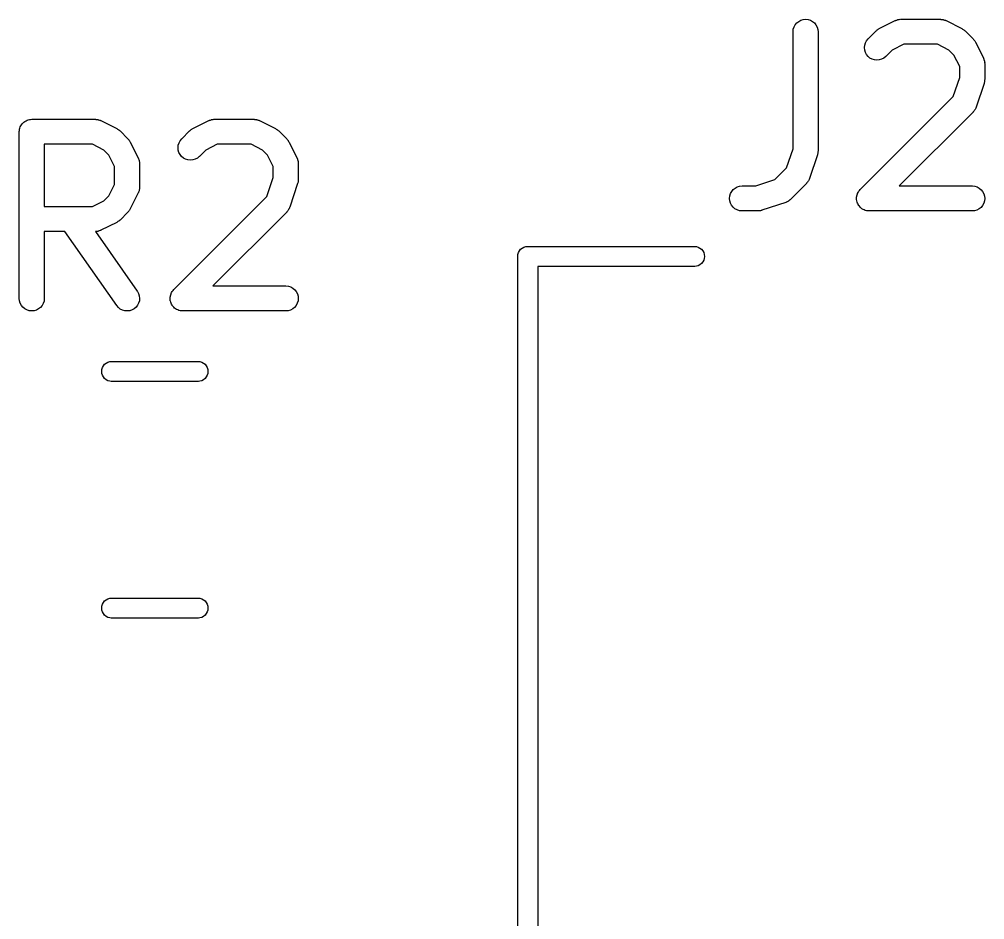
# Model space of a CAD drawing. Extents: x 85.9 to 159.2, y -122.9 to -78.6.
# Drawn here: x 107.95 to 113.74, y -88.98 to -83.58 of the extents above; entities that cross this region are included whole.
import ezdxf

# ---------------------------------------------------------------- set-up
doc = ezdxf.new("R2010")
doc.units = 0
doc.header["$MEASUREMENT"] = 0
doc.layers.add('BLACK', color=7, linetype='CONTINUOUS')

msp = doc.modelspace()

# ---------------------------------------------------------------- linework, layer by layer
at = {"layer": 'BLACK', "linetype": 'CONTINUOUS'}
for p, q in [((112.614, -83.5988), (112.626, -83.5896)), ((112.626, -83.5896), (112.639, -83.5828)), ((112.639, -83.5828), (112.653, -83.5787)), ((112.653, -83.5787), (112.667, -83.5774)), ((112.667, -83.5774), (112.682, -83.5789)), ((112.682, -83.5789), (112.696, -83.5832)), ((112.696, -83.5832), (112.709, -83.5902)), ((112.709, -83.5902), (112.72, -83.5995)), ((113.109, -83.6329), (113.205, -83.5853)), ((113.205, -83.5848), (113.208, -83.5841)), ((113.205, -83.5853), (113.205, -83.5848)), ((113.208, -83.5841), (113.21, -83.583)), ((113.21, -83.583), (113.214, -83.5816)), ((113.214, -83.5816), (113.219, -83.5798)), ((113.219, -83.5798), (113.221, -83.5794)), ((113.221, -83.5794), (113.224, -83.5788)), ((113.224, -83.5788), (113.229, -83.5783)), ((113.229, -83.5783), (113.234, -83.5775)), ((113.234, -83.5775), (113.236, -83.5776)), ((113.236, -83.5776), (113.238, -83.5774)), ((113.238, -83.5774), (113.476, -83.5774)), ((113.476, -83.5774), (113.477, -83.5774)), ((113.477, -83.5774), (113.479, -83.5776)), ((113.479, -83.5776), (113.482, -83.5776)), ((113.482, -83.5776), (113.487, -83.5784)), ((113.487, -83.5784), (113.492, -83.579)), ((113.492, -83.579), (113.494, -83.5797)), ((113.494, -83.5797), (113.496, -83.5801)), ((113.496, -83.5801), (113.501, -83.5819)), ((113.501, -83.5819), (113.506, -83.5834)), ((113.506, -83.5834), (113.508, -83.5845)), ((113.508, -83.5845), (113.51, -83.5853)), ((113.51, -83.5853), (113.605, -83.6329)), ((112.592, -83.6513), (112.593, -83.6368)), ((112.593, -83.6368), (112.598, -83.6228)), ((112.598, -83.6228), (112.605, -83.61)), ((112.605, -83.61), (112.614, -83.5988)), ((112.72, -83.5995), (112.729, -83.6109)), ((112.729, -83.6109), (112.736, -83.6238)), ((112.736, -83.6238), (112.74, -83.6378)), ((112.74, -83.6378), (112.742, -83.6524)), ((113.042, -83.6946), (113.09, -83.647)), ((113.09, -83.647), (113.091, -83.6462)), ((113.091, -83.6462), (113.094, -83.6436)), ((113.094, -83.6436), (113.097, -83.6407)), ((113.097, -83.6407), (113.1, -83.639)), ((113.1, -83.639), (113.102, -83.6371)), ((113.102, -83.6371), (113.106, -83.6352)), ((113.106, -83.6352), (113.109, -83.6329)), ((113.605, -83.6329), (113.606, -83.6334)), ((113.606, -83.6334), (113.609, -83.6357)), ((113.609, -83.6357), (113.613, -83.6377)), ((113.613, -83.6377), (113.616, -83.6397)), ((113.616, -83.6397), (113.618, -83.6414)), ((113.618, -83.6414), (113.621, -83.6443)), ((113.621, -83.6443), (113.624, -83.647)), ((113.624, -83.647), (113.672, -83.6946)), ((112.592, -83.6524), (112.592, -83.6513)), ((112.592, -84.3545), (112.592, -83.6524)), ((112.742, -83.6524), (112.742, -84.3667)), ((113.026, -83.7188), (113.033, -83.7059)), ((113.033, -83.7059), (113.042, -83.6946)), ((113.672, -83.6946), (113.673, -83.6953)), ((113.673, -83.6953), (113.675, -83.6986)), ((113.675, -83.6986), (113.678, -83.7017)), ((113.678, -83.7017), (113.68, -83.7043)), ((113.68, -83.7043), (113.682, -83.7068)), ((113.682, -83.7068), (113.684, -83.7105)), ((113.02, -83.7474), (113.022, -83.7328)), ((113.022, -83.7619), (113.02, -83.7474)), ((113.022, -83.7328), (113.026, -83.7188)), ((113.026, -83.776), (113.022, -83.7619)), ((113.187, -83.7616), (113.148, -83.8007)), ((113.256, -83.7274), (113.187, -83.7616)), ((113.458, -83.7274), (113.256, -83.7274)), ((113.527, -83.7616), (113.458, -83.7274)), ((113.557, -83.792), (113.527, -83.7616)), ((113.684, -83.7105), (113.686, -83.7141)), ((113.686, -83.7141), (113.734, -83.8093)), ((113.033, -83.7889), (113.026, -83.776)), ((113.042, -83.8003), (113.033, -83.7889)), ((113.053, -83.8097), (113.042, -83.8003)), ((113.066, -83.8167), (113.053, -83.8097)), ((113.08, -83.821), (113.066, -83.8167)), ((113.094, -83.8226), (113.08, -83.821)), ((113.109, -83.8213), (113.094, -83.8226)), ((113.123, -83.8173), (113.109, -83.8213)), ((113.136, -83.8105), (113.123, -83.8173)), ((113.148, -83.8014), (113.136, -83.8105)), ((113.148, -83.8007), (113.148, -83.8014)), ((113.592, -83.8606), (113.557, -83.792)), ((113.734, -83.8093), (113.734, -83.8103)), ((113.734, -83.8103), (113.735, -83.8123)), ((113.735, -83.8123), (113.736, -83.8143)), ((113.736, -83.8143), (113.737, -83.8192)), ((113.737, -83.8192), (113.739, -83.824)), ((113.739, -83.824), (113.74, -83.8262)), ((113.592, -83.9259), (113.592, -83.8606)), ((113.74, -83.8262), (113.74, -83.8283)), ((113.74, -83.8283), (113.741, -83.8334)), ((113.741, -83.8334), (113.742, -83.8385)), ((113.742, -83.8385), (113.741, -83.8407)), ((113.741, -83.8407), (113.742, -83.8429)), ((113.742, -83.8429), (113.742, -83.9381)), ((113.553, -84.0404), (113.592, -83.9259)), ((113.742, -83.9391), (113.741, -83.9433)), ((113.742, -83.9381), (113.742, -83.9391)), ((113.738, -83.9618), (113.69, -84.1047)), ((113.739, -83.9577), (113.738, -83.9618)), ((113.74, -83.9537), (113.739, -83.9577)), ((113.741, -83.9475), (113.74, -83.9506)), ((113.74, -83.9506), (113.74, -83.9537)), ((113.741, -83.9433), (113.741, -83.9475)), ((112.995, -84.5993), (113.553, -84.0404)), ((113.686, -84.1143), (113.684, -84.1189)), ((113.688, -84.1098), (113.686, -84.1143)), ((113.689, -84.1077), (113.688, -84.1098)), ((113.69, -84.1057), (113.689, -84.1077)), ((113.69, -84.1047), (113.69, -84.1057)), ((113.672, -84.134), (113.229, -84.5774)), ((113.673, -84.1323), (113.672, -84.134)), ((113.675, -84.1308), (113.673, -84.1323)), ((113.678, -84.1266), (113.675, -84.1308)), ((113.681, -84.1227), (113.678, -84.1266)), ((113.682, -84.1207), (113.681, -84.1227)), ((113.684, -84.1189), (113.682, -84.1207)), ((107.951, -84.2368), (107.953, -84.2301)), ((107.953, -84.2301), (107.955, -84.2233)), ((107.955, -84.2228), (107.959, -84.2166)), ((107.955, -84.2231), (107.955, -84.2228)), ((107.955, -84.2233), (107.955, -84.2231)), ((107.959, -84.2166), (107.962, -84.2104)), ((107.962, -84.2102), (107.963, -84.21)), ((107.962, -84.2104), (107.962, -84.2102)), ((107.963, -84.21), (107.967, -84.2046)), ((107.967, -84.2046), (107.972, -84.1992)), ((107.972, -84.1988), (107.977, -84.1944)), ((107.972, -84.199), (107.972, -84.1988)), ((107.972, -84.1992), (107.972, -84.199)), ((107.977, -84.1944), (107.983, -84.1899)), ((107.983, -84.1896), (107.99, -84.1864)), ((107.983, -84.1898), (107.983, -84.1896)), ((107.983, -84.1899), (107.983, -84.1898)), ((107.99, -84.1864), (107.996, -84.183)), ((107.996, -84.1828), (108.003, -84.1808)), ((107.996, -84.183), (107.996, -84.1828)), ((107.996, -84.183), (107.996, -84.183)), ((108.003, -84.1808), (108.01, -84.1788)), ((108.01, -84.1787), (108.017, -84.1781)), ((108.01, -84.1788), (108.01, -84.1787)), ((108.01, -84.1788), (108.01, -84.1788)), ((108.017, -84.1781), (108.024, -84.1774)), ((108.024, -84.1774), (108.405, -84.1774)), ((108.405, -84.1774), (108.406, -84.1774)), ((108.406, -84.1774), (108.409, -84.1776)), ((108.409, -84.1776), (108.411, -84.1776)), ((108.411, -84.1776), (108.416, -84.1784)), ((108.416, -84.1784), (108.421, -84.179)), ((108.421, -84.179), (108.423, -84.1797)), ((108.423, -84.1797), (108.425, -84.1801)), ((108.425, -84.1801), (108.43, -84.1819)), ((108.43, -84.1819), (108.435, -84.1834)), ((108.435, -84.1834), (108.437, -84.1845)), ((108.437, -84.1845), (108.439, -84.1853)), ((108.439, -84.1853), (108.534, -84.2329)), ((108.991, -84.2329), (109.086, -84.1853)), ((109.086, -84.1853), (109.087, -84.1848)), ((109.087, -84.1848), (109.089, -84.1841)), ((109.089, -84.1841), (109.091, -84.183)), ((109.091, -84.183), (109.096, -84.1816)), ((109.096, -84.1816), (109.101, -84.1798)), ((109.101, -84.1798), (109.103, -84.1794)), ((109.103, -84.1794), (109.105, -84.1788)), ((109.105, -84.1788), (109.11, -84.1783)), ((109.11, -84.1783), (109.115, -84.1775)), ((109.115, -84.1775), (109.117, -84.1776)), ((109.117, -84.1776), (109.12, -84.1774)), ((109.12, -84.1774), (109.358, -84.1774)), ((109.358, -84.1774), (109.359, -84.1774)), ((109.359, -84.1774), (109.361, -84.1776)), ((109.361, -84.1776), (109.363, -84.1776)), ((109.363, -84.1776), (109.368, -84.1784)), ((109.368, -84.1784), (109.373, -84.179)), ((109.373, -84.179), (109.375, -84.1797)), ((109.375, -84.1797), (109.378, -84.1801)), ((109.378, -84.1801), (109.382, -84.1819)), ((109.382, -84.1819), (109.387, -84.1834)), ((109.387, -84.1834), (109.389, -84.1845)), ((109.389, -84.1845), (109.391, -84.1853)), ((109.391, -84.1853), (109.487, -84.2329)), ((107.949, -84.2513), (107.95, -84.2443)), ((107.949, -84.2518), (107.949, -84.2513)), ((107.949, -84.2519), (107.949, -84.2518)), ((107.949, -84.2524), (107.949, -84.2519)), ((107.949, -84.2519), (107.949, -84.2519)), ((107.949, -85.2524), (107.949, -84.2524)), ((107.95, -84.2443), (107.951, -84.2373)), ((107.951, -84.237), (107.951, -84.2368)), ((107.951, -84.2373), (107.951, -84.237)), ((108.534, -84.2329), (108.535, -84.2334)), ((108.535, -84.2334), (108.539, -84.2357)), ((108.539, -84.2357), (108.542, -84.2377)), ((108.542, -84.2377), (108.545, -84.2397)), ((108.545, -84.2397), (108.547, -84.2414)), ((108.547, -84.2414), (108.55, -84.2443)), ((108.55, -84.2443), (108.554, -84.247)), ((108.554, -84.247), (108.601, -84.2946)), ((108.924, -84.2946), (108.971, -84.247)), ((108.971, -84.247), (108.972, -84.2462)), ((108.972, -84.2462), (108.975, -84.2436)), ((108.975, -84.2436), (108.978, -84.2407)), ((108.978, -84.2407), (108.981, -84.239)), ((108.981, -84.239), (108.984, -84.2371)), ((108.984, -84.2371), (108.987, -84.2352)), ((108.987, -84.2352), (108.991, -84.2329)), ((109.487, -84.2329), (109.487, -84.2334)), ((109.487, -84.2334), (109.491, -84.2357)), ((109.491, -84.2357), (109.495, -84.2377)), ((109.495, -84.2377), (109.497, -84.2397)), ((109.497, -84.2397), (109.5, -84.2414)), ((109.5, -84.2414), (109.503, -84.2443)), ((109.503, -84.2443), (109.506, -84.247)), ((109.506, -84.247), (109.554, -84.2946)), ((108.099, -84.3274), (108.099, -84.7012)), ((108.388, -84.3274), (108.099, -84.3274)), ((108.456, -84.3616), (108.388, -84.3274)), ((108.601, -84.2946), (108.602, -84.2953)), ((108.602, -84.2953), (108.605, -84.2986)), ((108.605, -84.2986), (108.608, -84.3017)), ((108.608, -84.3017), (108.609, -84.3043)), ((108.609, -84.3043), (108.611, -84.3068)), ((108.611, -84.3068), (108.613, -84.3105)), ((108.613, -84.3105), (108.615, -84.3141)), ((108.615, -84.3141), (108.663, -84.4093)), ((108.902, -84.3474), (108.903, -84.3328)), ((108.903, -84.3328), (108.908, -84.3188)), ((108.908, -84.3188), (108.914, -84.3059)), ((108.914, -84.3059), (108.924, -84.2946)), ((109.137, -84.3274), (109.069, -84.3616)), ((109.34, -84.3274), (109.137, -84.3274)), ((109.409, -84.3616), (109.34, -84.3274)), ((109.554, -84.2946), (109.554, -84.2953)), ((109.554, -84.2953), (109.557, -84.2986)), ((109.557, -84.2986), (109.56, -84.3017)), ((109.56, -84.3017), (109.562, -84.3043)), ((109.562, -84.3043), (109.563, -84.3068)), ((109.563, -84.3068), (109.565, -84.3105)), ((109.565, -84.3105), (109.568, -84.3141)), ((109.568, -84.3141), (109.615, -84.4093)), ((108.487, -84.392), (108.456, -84.3616)), ((108.521, -84.4606), (108.487, -84.392)), ((108.903, -84.3619), (108.902, -84.3474)), ((108.907, -84.376), (108.903, -84.3619)), ((108.914, -84.3889), (108.907, -84.376)), ((108.923, -84.4003), (108.914, -84.3889)), ((108.935, -84.4097), (108.923, -84.4003)), ((109.029, -84.4014), (109.018, -84.4105)), ((109.03, -84.4007), (109.029, -84.4014)), ((109.069, -84.3616), (109.03, -84.4007)), ((109.439, -84.392), (109.409, -84.3616)), ((109.473, -84.4606), (109.439, -84.392)), ((112.553, -84.469), (112.592, -84.3545)), ((112.738, -84.3904), (112.69, -84.5332)), ((112.739, -84.3863), (112.738, -84.3904)), ((112.74, -84.3823), (112.739, -84.3863)), ((112.741, -84.3761), (112.74, -84.3792)), ((112.74, -84.3792), (112.74, -84.3823)), ((112.742, -84.3677), (112.741, -84.3719)), ((112.741, -84.3719), (112.741, -84.3761)), ((112.742, -84.3667), (112.742, -84.3677)), ((108.521, -84.568), (108.521, -84.4606)), ((108.663, -84.4093), (108.663, -84.4103)), ((108.663, -84.4103), (108.664, -84.4123)), ((108.664, -84.4123), (108.665, -84.4143)), ((108.665, -84.4143), (108.667, -84.4192)), ((108.667, -84.4192), (108.668, -84.424)), ((108.668, -84.424), (108.669, -84.4262)), ((108.669, -84.4262), (108.669, -84.4283)), ((108.669, -84.4283), (108.67, -84.4334)), ((108.67, -84.4334), (108.671, -84.4385)), ((108.671, -84.4385), (108.671, -84.4407)), ((108.671, -84.4407), (108.671, -84.4429)), ((108.671, -84.4429), (108.671, -84.5857)), ((108.947, -84.4167), (108.935, -84.4097)), ((108.961, -84.421), (108.947, -84.4167)), ((108.976, -84.4226), (108.961, -84.421)), ((108.991, -84.4213), (108.976, -84.4226)), ((109.005, -84.4173), (108.991, -84.4213)), ((109.018, -84.4105), (109.005, -84.4173)), ((109.473, -84.5259), (109.473, -84.4606)), ((109.615, -84.4093), (109.616, -84.4103)), ((109.616, -84.4103), (109.617, -84.4123)), ((109.617, -84.4123), (109.618, -84.4143)), ((109.618, -84.4143), (109.619, -84.4192)), ((109.619, -84.4192), (109.621, -84.424)), ((109.621, -84.424), (109.621, -84.4262)), ((109.621, -84.4262), (109.622, -84.4283)), ((109.622, -84.4283), (109.622, -84.4334)), ((109.622, -84.4334), (109.623, -84.4385)), ((109.623, -84.4385), (109.623, -84.4407)), ((109.623, -84.4407), (109.623, -84.4429)), ((109.623, -84.4429), (109.623, -84.5381)), ((112.483, -84.5392), (112.553, -84.469)), ((108.487, -84.6365), (108.521, -84.568)), ((109.435, -84.6404), (109.473, -84.5259)), ((109.619, -84.5618), (109.572, -84.7047)), ((109.62, -84.5577), (109.619, -84.5618)), ((109.622, -84.5537), (109.62, -84.5577)), ((109.623, -84.5475), (109.622, -84.5506)), ((109.622, -84.5506), (109.622, -84.5537)), ((109.623, -84.5381), (109.623, -84.5391)), ((109.623, -84.5391), (109.623, -84.5433)), ((109.623, -84.5433), (109.623, -84.5475)), ((112.271, -84.5788), (112.286, -84.5774)), ((112.286, -84.5774), (112.369, -84.5774)), ((112.369, -84.5774), (112.483, -84.5392)), ((112.672, -84.5626), (112.577, -84.6578)), ((112.673, -84.5609), (112.672, -84.5626)), ((112.675, -84.5594), (112.673, -84.5609)), ((112.678, -84.5552), (112.675, -84.5594)), ((112.681, -84.5512), (112.678, -84.5552)), ((112.682, -84.5493), (112.681, -84.5512)), ((112.684, -84.5475), (112.682, -84.5493)), ((112.686, -84.5429), (112.684, -84.5475)), ((112.688, -84.5383), (112.686, -84.5429)), ((112.689, -84.5362), (112.688, -84.5383)), ((112.69, -84.5342), (112.689, -84.5362)), ((112.69, -84.5332), (112.69, -84.5342)), ((113.229, -84.5774), (113.667, -84.5774)), ((113.667, -84.5774), (113.668, -84.5774)), ((113.668, -84.5774), (113.682, -84.579)), ((108.663, -84.6193), (108.615, -84.7145)), ((108.664, -84.6172), (108.663, -84.6193)), ((108.665, -84.6153), (108.664, -84.6172)), ((108.666, -84.6104), (108.665, -84.6153)), ((108.668, -84.6056), (108.666, -84.6104)), ((108.669, -84.6034), (108.668, -84.6056)), ((108.67, -84.5962), (108.669, -84.6013)), ((108.669, -84.6013), (108.669, -84.6034)), ((108.671, -84.5912), (108.67, -84.5962)), ((108.671, -84.5857), (108.671, -84.5868)), ((108.671, -84.5868), (108.671, -84.589)), ((108.671, -84.589), (108.671, -84.5912)), ((112.212, -84.6373), (112.217, -84.6233)), ((112.217, -84.6233), (112.224, -84.6104)), ((112.224, -84.6104), (112.233, -84.5992)), ((112.233, -84.5992), (112.244, -84.5899)), ((112.244, -84.5899), (112.257, -84.583)), ((112.257, -84.583), (112.271, -84.5788)), ((112.974, -84.6373), (112.976, -84.6304)), ((112.976, -84.6304), (112.978, -84.6236)), ((112.978, -84.6233), (112.982, -84.617)), ((112.978, -84.6234), (112.978, -84.6233)), ((112.978, -84.6236), (112.978, -84.6234)), ((112.982, -84.617), (112.985, -84.6107)), ((112.985, -84.6104), (112.99, -84.6049)), ((112.985, -84.6106), (112.985, -84.6104)), ((112.985, -84.6107), (112.985, -84.6106)), ((112.99, -84.6049), (112.995, -84.5993)), ((113.682, -84.579), (113.696, -84.5834)), ((113.696, -84.5834), (113.709, -84.5905)), ((113.709, -84.5905), (113.72, -84.5999)), ((113.72, -84.5999), (113.729, -84.6113)), ((113.729, -84.6113), (113.736, -84.6243)), ((113.736, -84.6243), (113.74, -84.6383)), ((108.388, -84.7012), (108.456, -84.6669)), ((108.456, -84.6669), (108.487, -84.6365)), ((108.876, -85.1993), (109.435, -84.6404)), ((112.211, -84.6519), (112.212, -84.6373)), ((112.212, -84.6664), (112.211, -84.6519)), ((112.216, -84.6805), (112.212, -84.6664)), ((112.223, -84.6934), (112.216, -84.6805)), ((112.232, -84.7049), (112.223, -84.6934)), ((112.548, -84.6759), (112.405, -84.7235)), ((112.55, -84.675), (112.548, -84.6759)), ((112.552, -84.6744), (112.55, -84.675)), ((112.556, -84.672), (112.552, -84.6744)), ((112.561, -84.67), (112.556, -84.672)), ((112.563, -84.6687), (112.561, -84.67)), ((112.565, -84.6677), (112.563, -84.6687)), ((112.569, -84.6645), (112.565, -84.6677)), ((112.573, -84.6615), (112.569, -84.6645)), ((112.574, -84.6599), (112.573, -84.6615)), ((112.576, -84.6585), (112.574, -84.6599)), ((112.577, -84.6578), (112.576, -84.6585)), ((112.973, -84.6448), (112.974, -84.6376)), ((112.973, -84.6519), (112.973, -84.6448)), ((112.973, -84.652), (112.973, -84.6519)), ((112.973, -84.6521), (112.973, -84.652)), ((112.973, -84.6592), (112.973, -84.6521)), ((112.974, -84.6664), (112.973, -84.6592)), ((112.974, -84.6374), (112.974, -84.6373)), ((112.974, -84.6376), (112.974, -84.6374)), ((112.974, -84.6666), (112.974, -84.6664)), ((112.974, -84.6667), (112.974, -84.6666)), ((112.976, -84.6736), (112.974, -84.6667)), ((112.978, -84.6805), (112.976, -84.6736)), ((112.978, -84.6806), (112.978, -84.6805)), ((112.978, -84.6807), (112.978, -84.6806)), ((112.982, -84.6873), (112.978, -84.6807)), ((112.985, -84.6934), (112.982, -84.6873)), ((112.985, -84.6935), (112.985, -84.6934)), ((112.985, -84.6937), (112.985, -84.6935)), ((113.736, -84.6814), (113.729, -84.6943)), ((113.74, -84.6675), (113.736, -84.6814)), ((113.74, -84.6383), (113.742, -84.6529)), ((113.742, -84.6529), (113.74, -84.6675)), ((108.099, -84.7012), (108.388, -84.7012)), ((108.601, -84.734), (108.554, -84.7816)), ((108.604, -84.7307), (108.601, -84.734)), ((108.607, -84.7277), (108.604, -84.7307)), ((108.609, -84.7251), (108.607, -84.7277)), ((108.611, -84.7227), (108.609, -84.7251)), ((108.613, -84.719), (108.611, -84.7227)), ((108.615, -84.7154), (108.613, -84.719)), ((108.615, -84.7145), (108.615, -84.7154)), ((109.554, -84.734), (109.11, -85.1774)), ((109.555, -84.7323), (109.554, -84.734)), ((109.557, -84.7308), (109.555, -84.7323)), ((109.56, -84.7266), (109.557, -84.7308)), ((109.563, -84.7227), (109.56, -84.7266)), ((109.564, -84.7207), (109.563, -84.7227)), ((109.565, -84.7189), (109.564, -84.7207)), ((109.567, -84.7143), (109.565, -84.7189)), ((109.57, -84.7098), (109.567, -84.7143)), ((109.571, -84.7057), (109.57, -84.7077)), ((109.57, -84.7077), (109.57, -84.7098)), ((109.572, -84.7047), (109.571, -84.7057)), ((112.243, -84.7143), (112.232, -84.7049)), ((112.256, -84.7213), (112.243, -84.7143)), ((112.27, -84.7257), (112.256, -84.7213)), ((112.285, -84.7274), (112.27, -84.7257)), ((112.286, -84.7274), (112.285, -84.7274)), ((112.381, -84.7274), (112.286, -84.7274)), ((112.385, -84.727), (112.381, -84.7274)), ((112.389, -84.7269), (112.385, -84.727)), ((112.392, -84.7263), (112.389, -84.7269)), ((112.396, -84.726), (112.392, -84.7263)), ((112.4, -84.7247), (112.396, -84.726)), ((112.404, -84.7239), (112.4, -84.7247)), ((112.405, -84.7235), (112.404, -84.7239)), ((112.99, -84.6993), (112.985, -84.6937)), ((112.994, -84.7049), (112.99, -84.6993)), ((112.994, -84.705), (112.994, -84.7049)), ((112.994, -84.7049), (112.994, -84.7049)), ((113, -84.7096), (112.994, -84.705)), ((113.005, -84.7143), (113, -84.7096)), ((113.005, -84.7144), (113.005, -84.7143)), ((113.005, -84.7143), (113.005, -84.7143)), ((113.012, -84.7179), (113.005, -84.7144)), ((113.018, -84.7213), (113.012, -84.7179)), ((113.018, -84.7214), (113.018, -84.7213)), ((113.025, -84.7236), (113.018, -84.7214)), ((113.018, -84.7214), (113.018, -84.7214)), ((113.032, -84.7257), (113.025, -84.7236)), ((113.032, -84.7258), (113.032, -84.7257)), ((113.039, -84.7266), (113.032, -84.7258)), ((113.032, -84.7258), (113.032, -84.7258)), ((113.047, -84.7274), (113.039, -84.7266)), ((113.048, -84.7274), (113.047, -84.7274)), ((113.047, -84.7274), (113.047, -84.7274)), ((113.047, -84.7274), (113.047, -84.7274)), ((113.047, -84.7274), (113.047, -84.7274)), ((113.667, -84.7274), (113.048, -84.7274)), ((113.681, -84.726), (113.667, -84.7274)), ((113.695, -84.7217), (113.681, -84.726)), ((113.708, -84.7148), (113.695, -84.7217)), ((113.72, -84.7056), (113.708, -84.7148)), ((113.729, -84.6943), (113.72, -84.7056)), ((108.534, -84.7957), (108.439, -84.8433)), ((108.538, -84.7934), (108.534, -84.7957)), ((108.541, -84.7915), (108.538, -84.7934)), ((108.544, -84.7895), (108.541, -84.7915)), ((108.547, -84.7879), (108.544, -84.7895)), ((108.55, -84.785), (108.547, -84.7879)), ((108.553, -84.7823), (108.55, -84.785)), ((108.554, -84.7816), (108.553, -84.7823)), ((108.223, -84.8512), (108.099, -84.8512)), ((108.099, -84.8512), (108.099, -85.2524)), ((108.534, -85.2954), (108.223, -84.8512)), ((108.408, -84.851), (108.406, -84.8511)), ((108.406, -84.8511), (108.657, -85.2094)), ((108.41, -84.8511), (108.408, -84.851)), ((108.415, -84.8503), (108.41, -84.8511)), ((108.42, -84.8498), (108.415, -84.8503)), ((108.422, -84.8491), (108.42, -84.8498)), ((108.424, -84.8488), (108.422, -84.8491)), ((108.429, -84.847), (108.424, -84.8488)), ((108.434, -84.8455), (108.429, -84.847)), ((108.436, -84.8445), (108.434, -84.8455)), ((108.438, -84.8437), (108.436, -84.8445)), ((108.439, -84.8433), (108.438, -84.8437)), ((110.941, -84.9882), (110.944, -84.9769)), ((110.944, -84.9769), (110.95, -84.9665)), ((110.95, -84.9665), (110.957, -84.9574)), ((110.957, -84.9574), (110.967, -84.9499)), ((110.967, -84.9499), (110.977, -84.9443)), ((110.977, -84.9443), (110.988, -84.9409)), ((110.988, -84.9409), (110.997, -84.94)), ((110.997, -84.94), (111, -84.9397)), ((111, -84.9397), (111.003, -84.94)), ((111.003, -84.94), (112.003, -84.94)), ((112.003, -84.94), (112.012, -84.9409)), ((112.012, -84.9409), (112.023, -84.9443)), ((112.023, -84.9443), (112.033, -84.9499)), ((112.033, -84.9499), (112.043, -84.9574)), ((112.043, -84.9574), (112.05, -84.9665)), ((112.05, -84.9665), (112.056, -84.9769)), ((112.056, -84.9769), (112.059, -84.9882)), ((110.94, -85), (110.941, -84.9882)), ((110.94, -85.0029), (110.94, -85)), ((110.94, -92.997), (110.94, -85.0029)), ((112.05, -85.0335), (112.043, -85.0426)), ((112.056, -85.0231), (112.05, -85.0335)), ((112.059, -85.0118), (112.056, -85.0231)), ((112.059, -84.9882), (112.06, -85)), ((112.06, -85), (112.059, -85.0118)), ((112.003, -85.06), (111.06, -85.06)), ((111.06, -85.06), (111.06, -92.94)), ((112.012, -85.0591), (112.003, -85.06)), ((112.023, -85.0557), (112.012, -85.0591)), ((112.033, -85.0501), (112.023, -85.0557)), ((112.043, -85.0426), (112.033, -85.0501)), ((108.657, -85.2094), (108.658, -85.2102)), ((108.658, -85.2102), (108.665, -85.2231)), ((108.863, -85.217), (108.867, -85.2107)), ((108.867, -85.2104), (108.872, -85.2049)), ((108.867, -85.2106), (108.867, -85.2104)), ((108.867, -85.2107), (108.867, -85.2106)), ((108.872, -85.2049), (108.876, -85.1993)), ((109.11, -85.1774), (109.548, -85.1774)), ((109.548, -85.1774), (109.549, -85.1774)), ((109.549, -85.1774), (109.564, -85.179)), ((109.564, -85.179), (109.578, -85.1834)), ((109.578, -85.1834), (109.591, -85.1905)), ((109.591, -85.1905), (109.602, -85.1999)), ((109.602, -85.1999), (109.611, -85.2113)), ((109.611, -85.2113), (109.618, -85.2243)), ((107.951, -85.2669), (107.949, -85.2524)), ((107.955, -85.281), (107.951, -85.2669)), ((108.098, -85.268), (108.093, -85.2819)), ((108.099, -85.2534), (108.098, -85.268)), ((108.099, -85.2524), (108.099, -85.2534)), ((108.665, -85.2231), (108.669, -85.2371)), ((108.67, -85.2662), (108.665, -85.2802)), ((108.669, -85.2371), (108.671, -85.2516)), ((108.671, -85.2516), (108.67, -85.2662)), ((108.854, -85.2519), (108.855, -85.2448)), ((108.854, -85.252), (108.854, -85.2519)), ((108.854, -85.2521), (108.854, -85.252)), ((108.855, -85.2592), (108.854, -85.2521)), ((108.855, -85.2448), (108.856, -85.2376)), ((108.855, -85.2664), (108.855, -85.2592)), ((108.856, -85.2666), (108.855, -85.2664)), ((108.856, -85.2373), (108.858, -85.2303)), ((108.856, -85.2374), (108.856, -85.2373)), ((108.856, -85.2376), (108.856, -85.2374)), ((108.856, -85.2667), (108.856, -85.2666)), ((108.858, -85.2736), (108.856, -85.2667)), ((108.858, -85.2303), (108.86, -85.2236)), ((108.86, -85.2233), (108.863, -85.217)), ((108.86, -85.2234), (108.86, -85.2233)), ((108.86, -85.2236), (108.86, -85.2234)), ((109.622, -85.2675), (109.617, -85.2814)), ((109.618, -85.2243), (109.622, -85.2383)), ((109.622, -85.2383), (109.623, -85.2529)), ((109.623, -85.2529), (109.622, -85.2675)), ((107.962, -85.2939), (107.955, -85.281)), ((107.971, -85.3052), (107.962, -85.2939)), ((107.982, -85.3146), (107.971, -85.3052)), ((107.995, -85.3215), (107.982, -85.3146)), ((108.009, -85.3258), (107.995, -85.3215)), ((108.024, -85.3274), (108.009, -85.3258)), ((108.038, -85.3261), (108.024, -85.3274)), ((108.052, -85.3219), (108.038, -85.3261)), ((108.065, -85.3151), (108.052, -85.3219)), ((108.077, -85.306), (108.065, -85.3151)), ((108.086, -85.2948), (108.077, -85.306)), ((108.093, -85.2819), (108.086, -85.2948)), ((108.544, -85.3065), (108.534, -85.2954)), ((108.555, -85.3156), (108.544, -85.3065)), ((108.568, -85.3222), (108.555, -85.3156)), ((108.583, -85.3262), (108.568, -85.3222)), ((108.597, -85.3274), (108.583, -85.3262)), ((108.612, -85.3257), (108.597, -85.3274)), ((108.626, -85.3212), (108.612, -85.3257)), ((108.638, -85.3141), (108.626, -85.3212)), ((108.65, -85.3047), (108.638, -85.3141)), ((108.659, -85.2932), (108.65, -85.3047)), ((108.665, -85.2802), (108.659, -85.2932)), ((108.86, -85.2805), (108.858, -85.2736)), ((108.86, -85.2806), (108.86, -85.2805)), ((108.86, -85.2807), (108.86, -85.2806)), ((108.863, -85.2873), (108.86, -85.2807)), ((108.866, -85.2934), (108.863, -85.2873)), ((108.866, -85.2935), (108.866, -85.2934)), ((108.867, -85.2937), (108.866, -85.2935)), ((108.871, -85.2993), (108.867, -85.2937)), ((108.876, -85.3049), (108.871, -85.2993)), ((108.876, -85.305), (108.876, -85.3049)), ((108.876, -85.3049), (108.876, -85.3049)), ((108.881, -85.3096), (108.876, -85.305)), ((108.887, -85.3143), (108.881, -85.3096)), ((108.887, -85.3144), (108.887, -85.3143)), ((108.887, -85.3143), (108.887, -85.3143)), ((108.893, -85.3179), (108.887, -85.3144)), ((108.9, -85.3213), (108.893, -85.3179)), ((108.9, -85.3214), (108.9, -85.3213)), ((108.907, -85.3236), (108.9, -85.3214)), ((108.9, -85.3214), (108.9, -85.3214)), ((108.914, -85.3257), (108.907, -85.3236)), ((108.914, -85.3258), (108.914, -85.3257)), ((108.921, -85.3266), (108.914, -85.3258)), ((108.914, -85.3258), (108.914, -85.3258)), ((108.928, -85.3274), (108.921, -85.3266)), ((108.929, -85.3274), (108.928, -85.3274)), ((108.928, -85.3274), (108.928, -85.3274)), ((108.928, -85.3274), (108.928, -85.3274)), ((108.928, -85.3274), (108.928, -85.3274)), ((109.548, -85.3274), (108.929, -85.3274)), ((109.563, -85.326), (109.548, -85.3274)), ((109.577, -85.3217), (109.563, -85.326)), ((109.59, -85.3148), (109.577, -85.3217)), ((109.601, -85.3056), (109.59, -85.3148)), ((109.61, -85.2943), (109.601, -85.3056)), ((109.617, -85.2814), (109.61, -85.2943)), ((108.444, -85.69), (108.445, -85.6782)), ((108.445, -85.6782), (108.448, -85.6669)), ((108.448, -85.6669), (108.454, -85.6565)), ((108.454, -85.6565), (108.461, -85.6474)), ((108.461, -85.6474), (108.47, -85.6399)), ((108.47, -85.6399), (108.481, -85.6343)), ((108.481, -85.6343), (108.492, -85.6309)), ((108.492, -85.6309), (108.501, -85.63)), ((108.501, -85.63), (109.024, -85.63)), ((109.024, -85.63), (109.033, -85.6309)), ((109.033, -85.6309), (109.044, -85.6343)), ((109.044, -85.6343), (109.055, -85.6399)), ((109.055, -85.6399), (109.064, -85.6474)), ((109.064, -85.6474), (109.071, -85.6565)), ((109.071, -85.6565), (109.077, -85.6669)), ((109.077, -85.6669), (109.08, -85.6782)), ((109.08, -85.6782), (109.081, -85.69)), ((108.445, -85.7018), (108.444, -85.69)), ((108.448, -85.7131), (108.445, -85.7018)), ((108.454, -85.7235), (108.448, -85.7131)), ((108.461, -85.7326), (108.454, -85.7235)), ((108.47, -85.7401), (108.461, -85.7326)), ((109.064, -85.7326), (109.055, -85.7401)), ((109.071, -85.7235), (109.064, -85.7326)), ((109.077, -85.7131), (109.071, -85.7235)), ((109.08, -85.7018), (109.077, -85.7131)), ((109.081, -85.69), (109.08, -85.7018)), ((108.481, -85.7457), (108.47, -85.7401)), ((108.492, -85.7491), (108.481, -85.7457)), ((108.501, -85.75), (108.492, -85.7491)), ((109.024, -85.75), (108.501, -85.75)), ((109.033, -85.7491), (109.024, -85.75)), ((109.044, -85.7457), (109.033, -85.7491)), ((109.055, -85.7401), (109.044, -85.7457)), ((108.454, -87.0765), (108.461, -87.0674)), ((108.461, -87.0674), (108.47, -87.0599)), ((108.47, -87.0599), (108.481, -87.0543)), ((108.481, -87.0543), (108.492, -87.0509)), ((108.492, -87.0509), (108.501, -87.05)), ((108.501, -87.05), (109.024, -87.05)), ((109.024, -87.05), (109.033, -87.0509)), ((109.033, -87.0509), (109.044, -87.0543)), ((109.044, -87.0543), (109.055, -87.0599)), ((109.055, -87.0599), (109.064, -87.0674)), ((109.064, -87.0674), (109.071, -87.0765)), ((108.444, -87.11), (108.445, -87.0982)), ((108.445, -87.1218), (108.444, -87.11)), ((108.445, -87.0982), (108.448, -87.0869)), ((108.448, -87.1331), (108.445, -87.1218)), ((108.448, -87.0869), (108.454, -87.0765)), ((109.071, -87.0765), (109.077, -87.0869)), ((109.077, -87.0869), (109.08, -87.0982)), ((109.08, -87.1218), (109.077, -87.1331)), ((109.08, -87.0982), (109.081, -87.11)), ((109.081, -87.11), (109.08, -87.1218)), ((108.454, -87.1435), (108.448, -87.1331)), ((108.461, -87.1526), (108.454, -87.1435)), ((108.47, -87.1601), (108.461, -87.1526)), ((108.481, -87.1657), (108.47, -87.1601)), ((108.492, -87.1691), (108.481, -87.1657)), ((108.501, -87.17), (108.492, -87.1691)), ((109.024, -87.17), (108.501, -87.17)), ((109.033, -87.1691), (109.024, -87.17)), ((109.044, -87.1657), (109.033, -87.1691)), ((109.055, -87.1601), (109.044, -87.1657)), ((109.064, -87.1526), (109.055, -87.1601)), ((109.071, -87.1435), (109.064, -87.1526)), ((109.077, -87.1331), (109.071, -87.1435))]:
    msp.add_line(p, q, dxfattribs=at)

doc.saveas('drawing.dxf')
